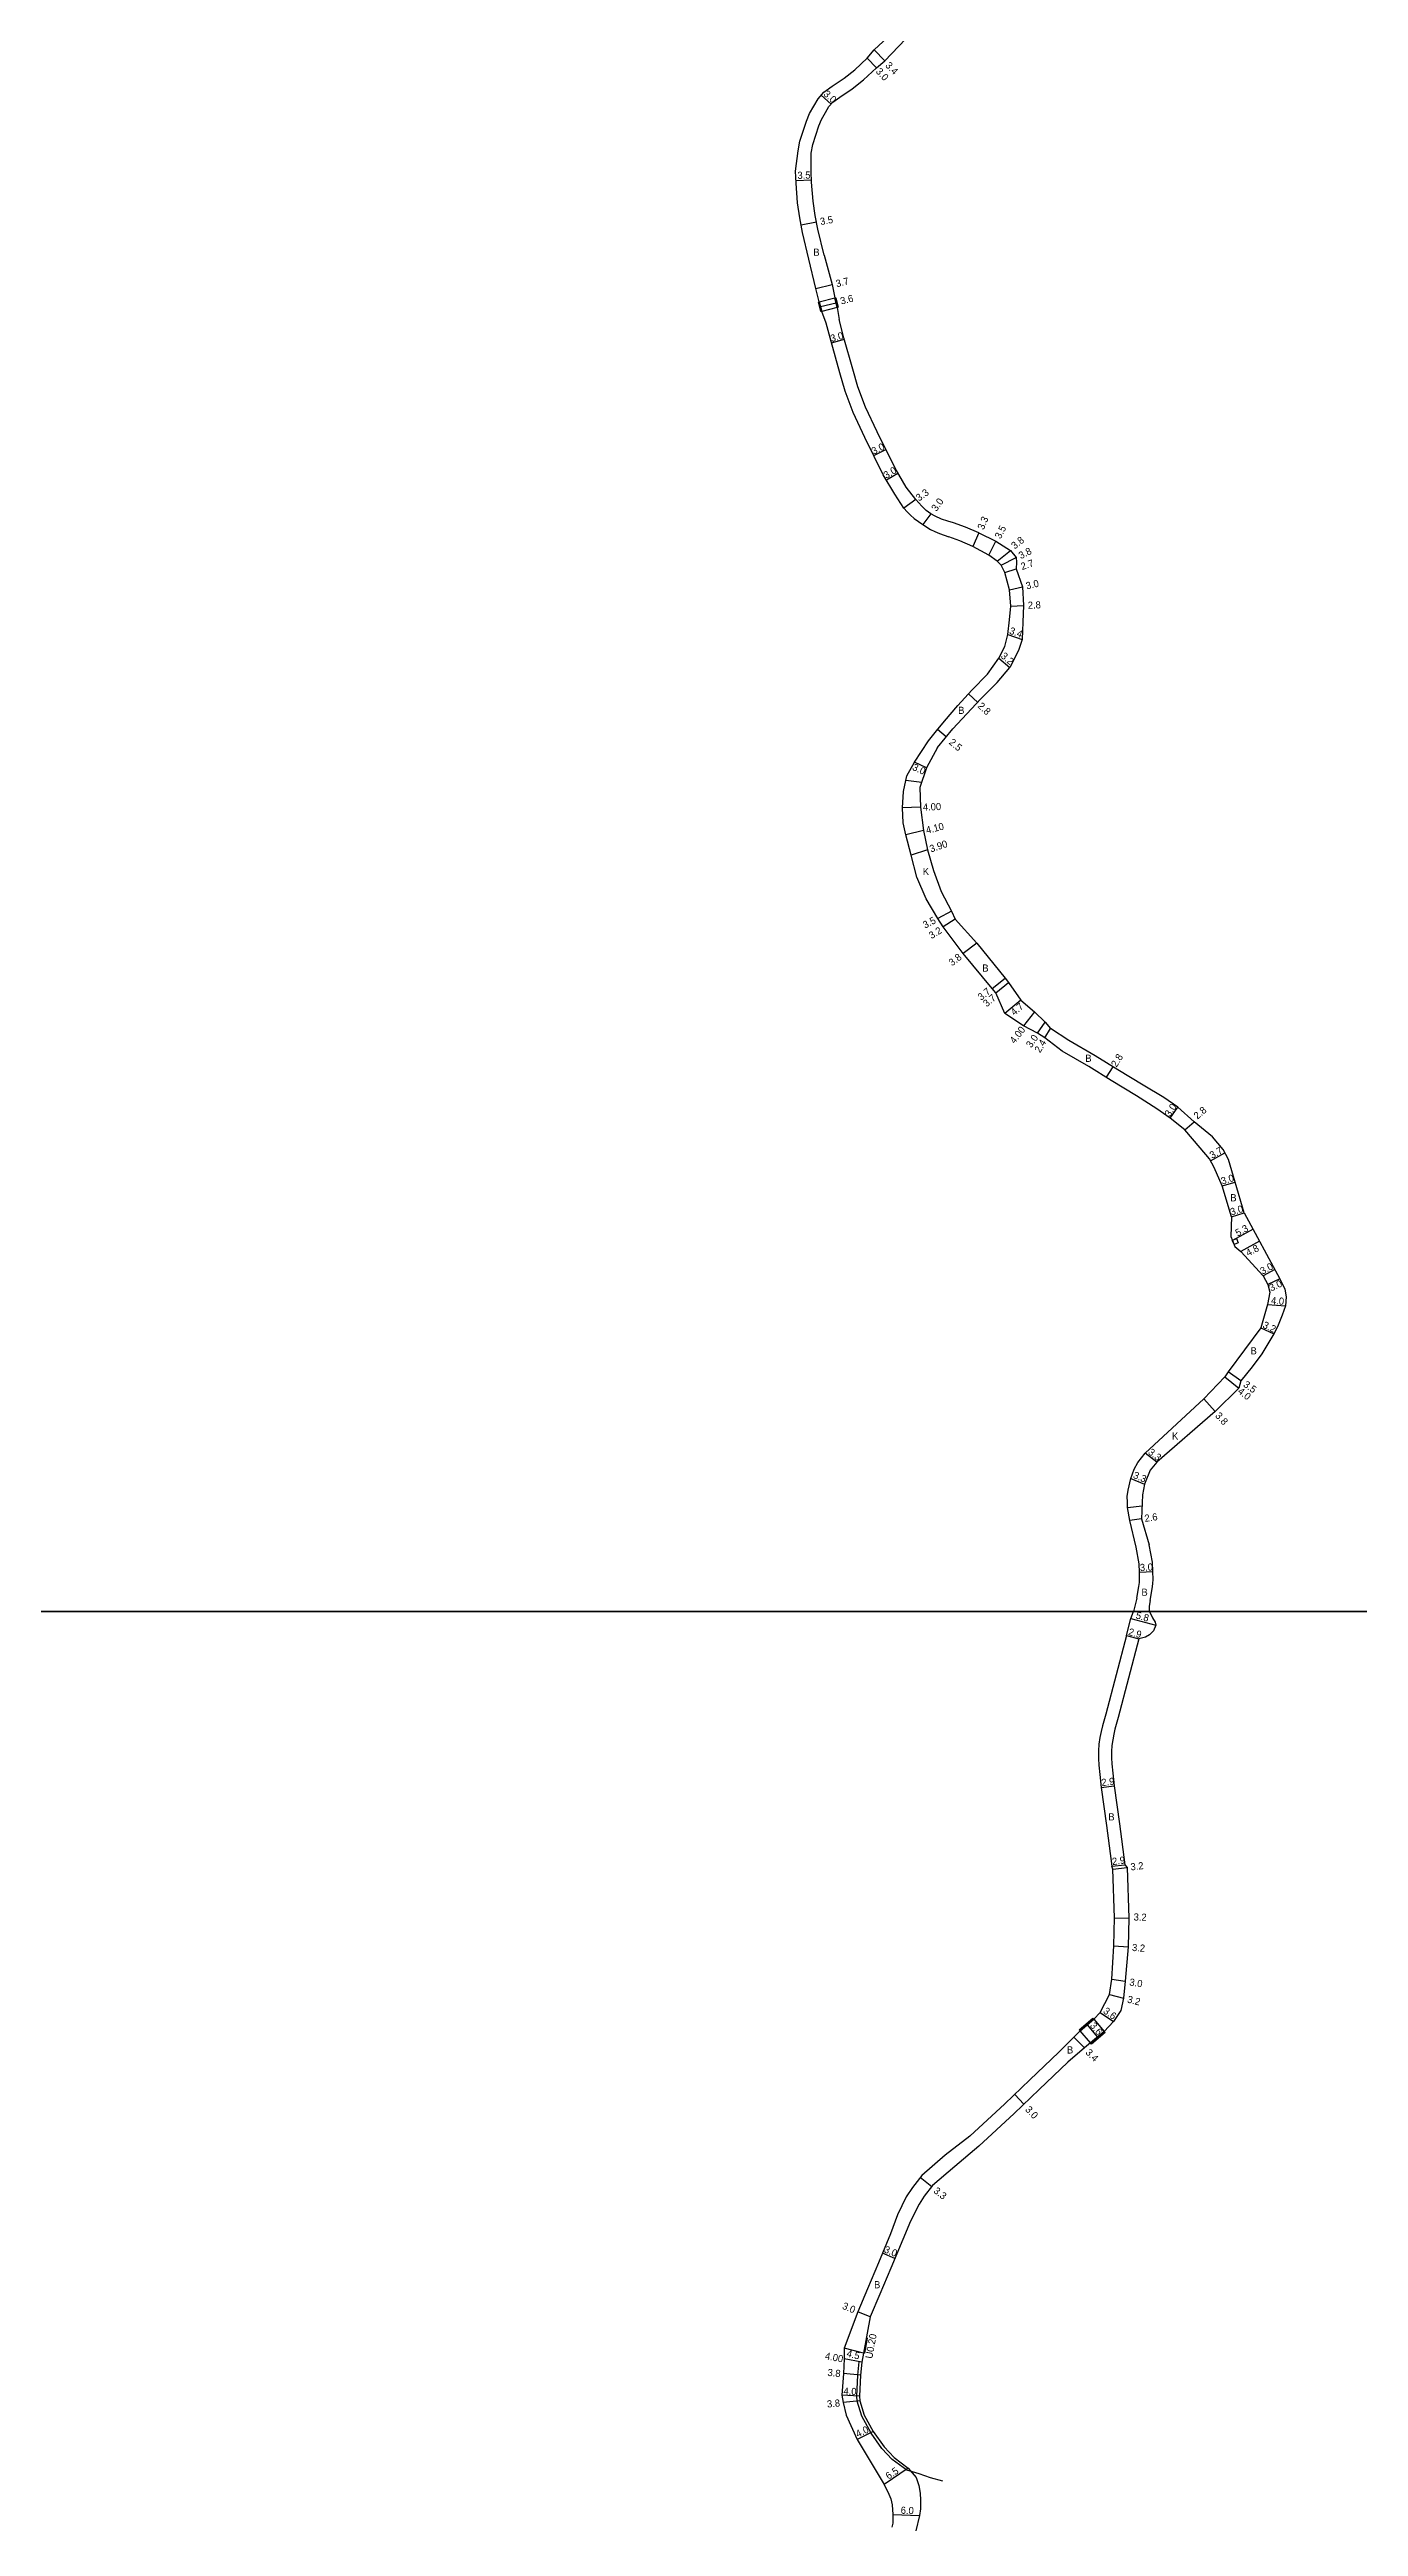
# Model space of a CAD drawing. Header units: metres. Extents: x 4000 to 8000, y -96000 to -93000.
# Drawn here: x 4293 to 4586, y -95005 to -94451 of the extents above; entities that cross this region are included whole.
import ezdxf

# ---------------------------------------------------------------- set-up
doc = ezdxf.new("R2010")
doc.units = ezdxf.units.M
doc.header["$LTSCALE"] = 2.5
for name, color, linetype in [('側溝・桝', 7, 'Continuous'), ('図郭', 7, 'Continuous'), ('幅員', 7, 'Continuous'), ('歩道・分離帯・安全施設', 7, 'Continuous'), ('舗装', 7, 'Continuous'), ('道路', 7, 'Continuous')]:
    doc.layers.add(name, color=color, linetype=linetype)
doc.styles.get("Standard").update_dxf_attribs({"font": ''})
doc.styles.get('Standard').set_extended_font_data('@MS PGothic')

msp = doc.modelspace()

# ---------------------------------------------------------------- linework, layer by layer
at = {"layer": '側溝・桝'}
msp.add_lwpolyline([(4557.69, -94717), (4558.6, -94716.6), (4559, -94717.51), (4558.08, -94717.91)], close=True, dxfattribs=at)
msp.add_lwpolyline([(4475.78, -94962.55), (4475.98, -94962.59), (4475.36, -94965.97), (4475.16, -94965.94)], dxfattribs=at)
at = {"layer": '図郭'}
for points in [[(4000, -94800), (4800, -94800), (4800, -94200), (4000, -94200)], [(4000, -95400), (4800, -95400), (4800, -94800), (4000, -94800)]]:
    msp.add_lwpolyline(points, close=True, dxfattribs=at)
at = {"layer": '幅員'}
for points in [[(4478.04, -94454.66), (4476, -94452.46)], [(4479.89, -94453.05), (4477.52, -94450.61)], [(4467.9, -94462.8), (4465.67, -94460.79)], [(4463.52, -94479.77), (4460.02, -94479.89)], [(4464.61, -94489.2), (4461.16, -94489.81)], [(4464.51, -94503.99), (4468.1, -94503.11)], [(4465.52, -94508.08), (4469.01, -94507.2)], [(4467.98, -94516.19), (4470.87, -94515.38)], [(4477.45, -94541.37), (4480.14, -94540.04)], [(4480.27, -94546.84), (4482.85, -94545.32)], [(4486.84, -94551.24), (4484.15, -94553.16)], [(4490.2, -94554.4), (4488.45, -94556.84)], [(4500.93, -94558.68), (4499.64, -94561.72)], [(4503.2, -94563.69), (4504.79, -94560.58)], [(4505.04, -94565), (4508.01, -94562.63)], [(4505.96, -94565.92), (4509.35, -94564.2)], [(4506.79, -94567.59), (4509.34, -94566.72)], [(4507.83, -94571.46), (4510.75, -94570.76)], [(4508.14, -94575.08), (4510.94, -94574.97)], [(4507.42, -94581.41), (4510.63, -94582.54)], [(4505.47, -94586.71), (4507.92, -94588.78)], [(4500.7, -94596.63), (4498.65, -94594.72)], [(4493.62, -94604.33), (4491.71, -94602.72)], [(4489.27, -94611.26), (4486.55, -94610.01)], [(4487.88, -94620.1), (4483.88, -94620.25)], [(4488.6, -94625.29), (4484.63, -94626.29)], [(4489.47, -94629.58), (4485.78, -94630.83)], [(4494.86, -94643.33), (4491.76, -94644.95)], [(4495.66, -94645.15), (4492.94, -94646.84)], [(4500.5, -94650.46), (4497.48, -94652.77)], [(4503.98, -94660.65), (4506.87, -94658.33)], [(4504.75, -94661.64), (4507.6, -94659.27)], [(4510.37, -94663.26), (4506.8, -94666.24)], [(4513.44, -94665.84), (4510.98, -94669)], [(4514.06, -94670.63), (4515.77, -94668.16)], [(4515.76, -94671.66), (4516.98, -94669.59)], [(4530.95, -94678.13), (4529.47, -94680.51)], [(4543.81, -94689.63), (4545.49, -94687.15)], [(4547.06, -94692.29), (4549.18, -94690.46)], [(4552.81, -94699.22), (4556.03, -94697.39)], [(4555.43, -94704.79), (4558.3, -94703.93)], [(4557.5, -94711.7), (4560.37, -94710.84)], [(4562.36, -94714.5), (4557.7, -94717.03)], [(4563.8, -94717.16), (4559.58, -94719.45)], [(4567.24, -94723.5), (4564.6, -94724.93)], [(4568.35, -94725.56), (4565.64, -94726.83)], [(4565.6, -94731.32), (4569.59, -94731.61)], [(4564.08, -94736.55), (4566.98, -94737.91)], [(4556.03, -94747.54), (4559.15, -94750.03)], [(4559.63, -94748.45), (4556.77, -94746.43)], [(4553.88, -94755.28), (4551.32, -94752.47)], [(4540.8, -94766.65), (4538.19, -94764.62)], [(4534.96, -94770.27), (4538.01, -94771.55)], [(4537.37, -94779.3), (4534.79, -94779.67)], [(4536.92, -94791.23), (4539.92, -94791.08)], [(4535, -94801.59), (4540.59, -94803.12)], [(4534.01, -94805.4), (4536.8, -94806.17)], [(4528.35, -94839.38), (4531.23, -94839.03)], [(4530.74, -94857.04), (4533.61, -94856.67)], [(4530.95, -94857.69), (4534.13, -94857.34)], [(4531.34, -94868.55), (4534.54, -94868.63)], [(4531.19, -94874.86), (4534.38, -94875.09)], [(4530.71, -94882.31), (4533.68, -94882.76)], [(4530.21, -94885.74), (4533.31, -94886.52)], [(4525.18, -94892.53), (4527.51, -94895.27)], [(4528.14, -94889.72), (4531.08, -94891.79)], [(4522.22, -94895.23), (4524.61, -94897.64)], [(4511.06, -94910.27), (4508.99, -94908.1)], [(4490.42, -94928.72), (4487.83, -94926.68)], [(4482.17, -94944.75), (4479.4, -94943.6)], [(4476.64, -94957.86), (4473.87, -94956.7)], [(4475.16, -94965.94), (4470.84, -94964.86)], [(4474.47, -94970.9), (4470.69, -94970.48)], [(4474.76, -94967.95), (4470.83, -94967.21)], [(4474.27, -94975.57), (4470.27, -94975.4)], [(4474.34, -94976.61), (4470.56, -94976.97)], [(4477.34, -94983.52), (4473.75, -94985.28)], [(4485.17, -94991.69), (4479.78, -94995.33)], [(4481.72, -95002.07), (4487.71, -95002.3)]]:
    msp.add_lwpolyline(points, dxfattribs=at)
at = {"layer": '歩道・分離帯・安全施設'}
msp.add_lwpolyline([(4492.9, -94994.63), (4490.16, -94993.88), (4487.63, -94993), (4484.81, -94992.17), (4481.59, -94989.76), (4479.28, -94987.33), (4476.83, -94983.84), (4474.74, -94980.06), (4473.75, -94976.71), (4473.67, -94975.58), (4473.87, -94970.86), (4474.16, -94967.9)], dxfattribs=at)
at = {"layer": '舗装'}
for points in [[(4488.18, -94614.51), (4484.6, -94614.12)], [(4495.66, -94645.15), (4492.94, -94646.84)], [(4559.63, -94748.45), (4556.77, -94746.43)], [(4534.23, -94776.78), (4537.49, -94776.39)]]:
    msp.add_lwpolyline(points, dxfattribs=at)
at = {"layer": '道路'}
for points in [[(4499.01, -94431.71), (4495.13, -94434.36), (4491.12, -94438.46), (4484.38, -94444.26), (4477.52, -94450.61)], [(4479.89, -94453.05), (4486.14, -94446.57), (4492.81, -94440.94), (4497.44, -94437.12), (4501.1, -94435.3)], [(4460.51, -94473.21), (4460.88, -94471.04), (4461.62, -94468.78), (4462.36, -94466.58), (4463.08, -94464.88), (4464.05, -94463.19), (4464.97, -94461.57), (4466.28, -94460.11), (4468.15, -94458.72), (4470.85, -94456.93), (4473.2, -94455.06), (4476, -94452.46), (4477.52, -94450.61)], [(4463.47, -94473.71), (4463.8, -94471.77), (4464.47, -94469.73), (4465.17, -94467.64), (4465.77, -94466.22), (4466.65, -94464.67), (4467.41, -94463.33), (4468.31, -94462.34), (4469.87, -94461.18), (4472.61, -94459.36), (4475.16, -94457.34), (4478.04, -94454.66), (4479.89, -94453.05)], [(4462.92, -94497.42), (4461.46, -94491.48), (4460.88, -94488.2), (4460.41, -94484.82), (4460.04, -94480.42), (4459.95, -94477.75), (4460.51, -94473.21)], [(4466.32, -94496.59), (4464.89, -94490.75), (4464.33, -94487.65), (4463.89, -94484.44), (4463.54, -94480.21), (4463.45, -94477.82), (4463.47, -94473.71)], [(4466.79, -94511.75), (4465.79, -94509.13), (4465.25, -94507), (4464.51, -94503.99), (4462.92, -94497.42)], [(4466.32, -94496.59), (4468.1, -94503.11), (4468.74, -94506.12), (4469.28, -94508.25), (4469.69, -94510.97)], [(4484.73, -94548.5), (4482.22, -94544.25), (4478.18, -94536.09), (4475.57, -94530.57), (4473.9, -94526.01), (4472.76, -94522.1), (4470.78, -94515.05), (4469.69, -94510.97)], [(4482.14, -94550.02), (4479.58, -94545.68), (4475.48, -94537.39), (4472.8, -94531.73), (4471.04, -94526.95), (4469.87, -94522.92), (4467.88, -94515.85), (4466.79, -94511.75)], [(4484.15, -94553.16), (4482.14, -94550.02)], [(4500.93, -94558.68), (4497.95, -94557.42), (4495.29, -94556.41), (4494.02, -94556.04), (4492.61, -94555.59), (4491.22, -94554.99), (4490.22, -94554.41), (4489.19, -94553.67), (4488.17, -94552.73), (4486.84, -94551.24), (4484.73, -94548.5)], [(4484.15, -94553.16), (4484.89, -94553.97), (4485.67, -94554.74), (4486.5, -94555.47), (4488.45, -94556.84), (4490.15, -94557.93), (4491.14, -94558.41), (4492.15, -94558.84), (4493.19, -94559.22), (4494.24, -94559.55)], [(4499.64, -94561.72), (4496.72, -94560.48), (4494.24, -94559.55)], [(4500.93, -94558.68), (4504.79, -94560.58), (4508.01, -94562.63), (4509.35, -94564.2), (4509.41, -94565.21), (4509.34, -94566.72), (4510.75, -94570.76), (4510.94, -94574.97), (4510.82, -94578.65), (4510.63, -94582.54), (4509.87, -94585), (4507.92, -94588.78)], [(4505.47, -94586.71), (4506.75, -94584.09), (4507.42, -94581.41), (4507.85, -94578.18), (4508.14, -94575.08), (4507.83, -94571.46), (4506.79, -94567.59), (4505.96, -94565.92), (4505.04, -94565), (4503.2, -94563.69), (4499.64, -94561.72)], [(4496.26, -94597.29), (4499.41, -94593.91), (4502.93, -94590.34), (4505.47, -94586.71)], [(4498.31, -94599.2), (4501.43, -94595.85), (4505.07, -94592.16), (4507.92, -94588.78)], [(4489.72, -94605.19), (4491.47, -94603), (4493.29, -94600.84), (4496.26, -94597.29)], [(4491.68, -94606.75), (4493.4, -94604.59), (4495.15, -94602.51), (4498.31, -94599.2)], [(4515.76, -94671.66), (4514.06, -94670.63), (4510.98, -94669), (4506.8, -94666.24), (4504.75, -94661.64), (4503.98, -94660.65), (4497.48, -94652.77), (4492.94, -94646.84), (4491.76, -94644.95), (4489.18, -94640.54), (4487.06, -94635.76), (4485.78, -94630.83), (4484.63, -94626.29), (4484.06, -94623.58), (4483.88, -94620.25), (4484.07, -94616.54), (4484.83, -94613.04), (4486.55, -94610.01), (4489.72, -94605.19)], [(4491.68, -94606.75), (4489.27, -94611.26), (4487.79, -94615.67), (4487.88, -94620.1), (4488.6, -94625.29), (4489.47, -94629.58), (4490.79, -94634.22), (4492.52, -94638.91), (4494.86, -94643.33), (4495.66, -94645.15), (4500.5, -94650.46), (4506.87, -94658.33), (4507.6, -94659.27), (4510.37, -94663.26), (4513.44, -94665.84), (4515.77, -94668.16), (4516.98, -94669.59)], [(4536.28, -94684.68), (4530.6, -94681.21), (4525.59, -94678.1), (4519.62, -94674.64), (4515.76, -94671.66)], [(4537.74, -94682.29), (4532.07, -94678.83), (4527.03, -94675.69), (4521.13, -94672.27), (4516.98, -94669.59)], [(4549.18, -94690.46), (4545.49, -94687.15), (4542.4, -94685.05), (4537.74, -94682.29)], [(4547.06, -94692.29), (4543.81, -94689.63), (4540.77, -94687.57), (4536.28, -94684.68)], [(4553.66, -94700.7), (4552.56, -94698.78), (4550.48, -94696.25), (4547.06, -94692.29)], [(4556.87, -94698.87), (4555.62, -94696.67), (4553.25, -94693.8), (4549.18, -94690.46)], [(4560.37, -94710.84), (4558.3, -94703.93), (4556.87, -94698.87)], [(4557.5, -94711.7), (4555.43, -94704.79), (4553.66, -94700.7)], [(4560.37, -94710.84), (4568.35, -94725.56), (4569.45, -94727.91), (4569.76, -94729.61), (4569.59, -94731.61), (4568.88, -94733.73), (4567.79, -94736.32), (4566.98, -94737.91), (4564.28, -94742.34), (4562.15, -94745.27), (4559.63, -94748.45), (4559.15, -94750.03)], [(4557.5, -94711.7), (4557.33, -94716.16), (4557.7, -94717.03), (4558.29, -94718.38), (4559.58, -94719.45), (4564.6, -94724.93), (4565.64, -94726.83), (4566.09, -94728.56), (4565.6, -94731.32), (4564.08, -94736.55), (4556.77, -94746.43), (4556.03, -94747.54)], [(4538.19, -94764.62), (4551.32, -94752.47), (4556.03, -94747.54)], [(4559.15, -94750.03), (4553.88, -94755.28), (4540.8, -94766.65), (4539.32, -94768.41), (4538.01, -94771.55), (4537.6, -94773.93), (4537.37, -94779.3), (4539.11, -94785.11)], [(4534.23, -94776.78), (4534.2, -94775.6), (4534.19, -94774.32), (4534.4, -94772.9), (4534.96, -94770.27), (4535.69, -94768.19), (4536.54, -94766.68), (4538.19, -94764.62)], [(4536.16, -94785.65), (4534.79, -94779.67), (4534.23, -94776.78)], [(4536.34, -94797.05), (4536.77, -94794.45), (4536.91, -94793.55), (4536.95, -94792.71), (4536.92, -94791.26), (4536.83, -94789.33), (4536.16, -94785.65)], [(4539.31, -94797.54), (4539.74, -94794.92), (4539.9, -94793.86), (4539.96, -94792.76), (4539.92, -94791.15), (4539.81, -94788.99), (4539.11, -94785.11)], [(4536.34, -94797.05), (4535.54, -94800)], [(4539.31, -94797.54), (4539.07, -94798.85), (4539.06, -94799.68), (4539.12, -94800)], [(4534.01, -94805.4), (4535, -94801.59), (4535.54, -94800)], [(4539.12, -94800), (4539.83, -94801.42), (4540.44, -94802.43), (4540.59, -94803.12), (4540.06, -94804.36), (4539.17, -94805.21), (4538.27, -94805.74), (4536.8, -94806.17)], [(4534.01, -94805.4), (4529.35, -94823.02), (4528.63, -94825.58), (4528.32, -94826.85), (4528.07, -94828.25), (4527.85, -94829.69), (4527.74, -94831.2), (4527.72, -94832.88), (4527.83, -94834.38), (4528.07, -94836.52), (4528.35, -94839.38), (4529.56, -94847.91), (4530.74, -94857.04)], [(4536.8, -94806.17), (4532.15, -94823.77), (4531.43, -94826.32), (4531.16, -94827.44), (4530.94, -94828.72), (4530.73, -94830.02), (4530.64, -94831.33), (4530.62, -94832.79), (4530.72, -94834.11), (4530.95, -94836.22), (4531.23, -94839.03), (4532.44, -94847.52), (4533.61, -94856.67)], [(4518.84, -94898.63), (4522.22, -94895.23), (4523.65, -94893.83), (4526.69, -94891.24), (4528.14, -94889.72), (4530.21, -94885.74), (4530.71, -94882.31), (4531.19, -94874.86), (4531.34, -94868.55), (4530.95, -94857.69), (4530.74, -94857.04)], [(4533.61, -94856.67), (4534.13, -94857.34), (4534.54, -94868.63), (4534.38, -94875.09), (4533.68, -94882.76), (4533.31, -94886.52), (4532.72, -94889.32), (4531.08, -94891.79), (4529.02, -94893.99), (4525.98, -94896.57), (4524.61, -94897.64), (4520.86, -94900.84)], [(4523.65, -94893.83), (4523.45, -94893.6), (4526.5, -94891.01), (4526.69, -94891.24), (4523.65, -94893.83)], [(4518.84, -94898.63), (4512.41, -94904.82), (4506.81, -94910.19), (4498.92, -94917.44), (4493.45, -94921.68), (4488.2, -94926.2), (4486.08, -94928.9), (4484.72, -94930.96), (4482.73, -94935), (4481.19, -94939.29), (4478.49, -94945.78), (4476.01, -94951.6), (4473.87, -94956.7), (4470.84, -94964.86), (4470.83, -94967.21), (4470.69, -94970.48), (4470.27, -94975.4), (4470.56, -94976.97), (4471.3, -94979.85), (4473.75, -94985.28), (4479.78, -94995.33), (4480.84, -94997.51), (4481.28, -94998.58), (4481.53, -94999.92), (4481.72, -95002.07), (4481.68, -95003.98), (4481.5, -95004.91)], [(4529.02, -94893.99), (4529.22, -94894.22), (4526.17, -94896.8), (4525.98, -94896.57), (4529.02, -94893.99)], [(4520.86, -94900.84), (4514.49, -94906.99), (4508.86, -94912.38), (4500.95, -94919.65), (4495.59, -94924.2), (4490.6, -94928.49), (4488.75, -94930.84), (4487.58, -94932.6), (4485.7, -94936.45), (4483.93, -94940.51), (4481.25, -94946.95), (4478.77, -94952.77), (4476.64, -94957.86), (4475.16, -94965.94), (4474.76, -94967.95), (4474.47, -94970.9), (4474.27, -94975.57), (4474.34, -94976.61), (4475.29, -94979.82), (4477.34, -94983.52), (4479.74, -94986.95), (4481.99, -94989.31), (4485.17, -94991.69), (4486.91, -94993.77), (4487.56, -94995.56), (4487.82, -94997.32), (4487.93, -94998.88), (4487.89, -95000.79), (4487.71, -95002.3), (4486.86, -95005.74)]]:
    msp.add_lwpolyline(points, dxfattribs=at)
for points in [[(4465.79, -94509.13), (4465.59, -94509.18), (4465.05, -94507.05), (4465.25, -94507)], [(4468.74, -94506.12), (4469.28, -94508.25), (4465.79, -94509.13), (4465.25, -94507)], [(4468.74, -94506.12), (4468.93, -94506.07), (4469.47, -94508.2), (4469.28, -94508.25)], [(4523.65, -94893.83), (4526.69, -94891.24), (4529.02, -94893.99), (4525.98, -94896.57)]]:
    msp.add_lwpolyline(points, close=True, dxfattribs=at)

# ---------------------------------------------------------------- texts
at = {"layer": '側溝・桝'}
msp.add_text('U0.20', height=1.6, rotation=79.6365, dxfattribs=at).set_placement((4477.1, -94967.29))
at = {"layer": '幅員'}
for s, rotation, p in [('3.0', 312.8789, (4477.78, -94455.56)), ('3.4', 314.0108, (4479.91, -94454.23)), ('3.0', 317.9716, (4466.05, -94460.71)), ('3.5', 2.0302, (4460.39, -94479.51)), ('3.5', 10.1379, (4465.57, -94489.84)), ('3.7', 13.728, (4469.16, -94503.75)), ('3.6', 14.2068, (4470.19, -94507.62)), ('3.0', 15.7131, (4467.99, -94516.01)), ('3.0', 26.3073, (4477.43, -94541.22)), ('3.0', 30.5076, (4480.22, -94546.64)), ('3.3', 35.467, (4487.57, -94551.7)), ('3.0', 54.2381, (4491.48, -94554.01)), ('3.3', 67.0796, (4502.03, -94558.13)), ('3.5', 62.8792, (4505.83, -94560.16)), ('3.8', 38.4966, (4508.99, -94562.43)), ('3.8', 26.8891, (4510.36, -94564.6)), ('2.7', 18.6827, (4510.65, -94567.04)), ('3.0', 13.4471, (4511.7, -94571.36)), ('2.8', 2.3066, (4511.95, -94575.69)), ('3.4', 340.6298, (4507.64, -94581.22)), ('3.2', 319.8283, (4505.74, -94586.48)), ('2.8', 316.9829, (4500.58, -94597.61)), ('2.5', 319.9508, (4494.13, -94605.79)), ('3.0', 335.3743, (4485.93, -94611.67)), ('4.00', 2.2351, (4488.47, -94620.86)), ('4.10', 14.104, (4489.33, -94626.03)), ('3.90', 18.644, (4490.25, -94630.21)), ('3.5', 27.4657, (4488.93, -94647.25)), ('3.2', 31.8573, (4490.39, -94649.62)), ('3.8', 37.3765, (4494.97, -94655.7)), ('3.7', 38.8566, (4501.49, -94663.41)), ('3.7', 39.7091, (4502.72, -94664.87)), ('4.7', 39.8182, (4508.9, -94666.79)), ('4.00', 52.1702, (4508.98, -94673.11)), ('3.0', 55.1751, (4512.69, -94674.04)), ('2.4', 59.5166, (4514.67, -94675.16)), ('2.8', 58.1096, (4531.79, -94678.37)), ('3.0', 55.8867, (4543.71, -94689.49)), ('2.8', 40.8014, (4549.89, -94690)), ('3.7', 29.7288, (4553.18, -94698.79)), ('3.0', 16.6909, (4555.44, -94704.53)), ('3.0', 16.6909, (4557.5, -94711.44)), ('5.3', 28.4845, (4558.9, -94716.17)), ('4.8', 28.4819, (4561.27, -94720.62)), ('3.0', 28.4702, (4564.46, -94724.69)), ('3.0', 25.1899, (4566.4, -94728.45)), ('4.0', 355.8245, (4566.32, -94731.21)), ('3.2', 334.9237, (4564.34, -94736.47)), ('3.5', 324.6526, (4560, -94749.58)), ('4.0', 321.4722, (4558.77, -94751.03)), ('3.8', 312.3335, (4553.74, -94756.32)), ('3.3', 322.1646, (4538.7, -94764.66)), ('3.3', 337.2856, (4535.36, -94770.1)), ('2.6', 8.2703, (4538.16, -94779.99)), ('3.0', 2.8491, (4537.04, -94790.99)), ('2.9', 344.7885, (4534.31, -94805.26)), ('5.8', 344.6485, (4535.97, -94801.55)), ('2.9', 6.8922, (4528.49, -94839.11)), ('2.9', 7.3284, (4530.88, -94856.77)), ('3.2', 6.415, (4535, -94857.97)), ('3.2', 358.6886, (4535.59, -94869.17)), ('3.2', 356.0102, (4535.21, -94875.97)), ('3.0', 351.273, (4534.58, -94883.69)), ('3.2', 345.9394, (4534.06, -94887.49)), ('3.6', 310.3105, (4525.71, -94892.76)), ('3.6', 324.7828, (4528.65, -94889.76)), ('3.4', 314.7782, (4524.71, -94898.84)), ('3.0', 313.7168, (4511.22, -94911.59)), ('3.3', 321.793, (4490.66, -94929.92)), ('3.0', 337.4433, (4479.59, -94943.36)), ('3.0', 337.2905, (4470.24, -94955.98)), ('4.00', 349.3249, (4466.43, -94967.31)), ('4.5', 345.9669, (4471.26, -94966.7)), ('3.8', 353.6548, (4467.03, -94971.03)), ('3.8', 5.4675, (4467.06, -94978.15)), ('4.0', 357.6075, (4470.64, -94975.23)), ('4.0', 26.0589, (4473.88, -94984.87)), ('6.5', 34.0446, (4480.76, -94994.31)), ('6.0', 357.8184, (4483.46, -95001.89))]:
    msp.add_text(s, height=1.6, rotation=rotation, dxfattribs=at).set_placement(p)
at = {"layer": '舗装'}
for s, p in [('B', (4463.92, -94496.7)), ('B', (4496.33, -94599.2)), ('K', (4488.43, -94635.25)), ('B', (4501.74, -94656.86)), ('B', (4524.8, -94677.05)), ('B', (4557.24, -94708.25)), ('B', (4561.77, -94742.51)), ('K', (4544.2, -94761.56)), ('B', (4537.36, -94796.51)), ('B', (4529.95, -94846.78)), ('B', (4520.69, -94898.92)), ('B', (4477.52, -94951.45))]:
    msp.add_text(s, height=1.6, dxfattribs=at).set_placement(p)

doc.saveas('drawing.dxf')
